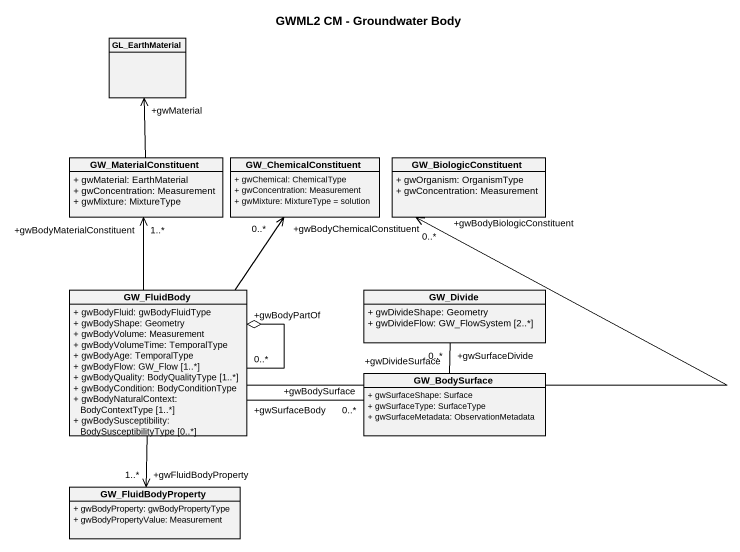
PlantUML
@startuml
title GWML2 CM - Groundwater Body
hide circle
hide empty members
skinparam classAttributeIconSize 0
class GL_EarthMaterial
class GW_MaterialConstituent {
  + gwMaterial: EarthMaterial
  + gwConcentration: Measurement
  + gwMixture: MixtureType
}
class GW_ChemicalConstituent {
  + gwChemical: ChemicalType
  + gwConcentration: Measurement
  + gwMixture: MixtureType = solution
}
class GW_BiologicConstituent {
  + gwOrganism: OrganismType
  + gwConcentration: Measurement
}
class GW_FluidBody {
  + gwBodyFluid: gwBodyFluidType
  + gwBodyShape: Geometry
  + gwBodyVolume: Measurement
  + gwBodyVolumeTime: TemporalType
  + gwBodyAge: TemporalType
  + gwBodyFlow: GW_Flow [1..*]
  + gwBodyQuality: BodyQualityType [1..*]
  + gwBodyCondition: BodyConditionType
  + gwBodyNaturalContext: BodyContextType [1..*]
  + gwBodySusceptibility: BodySusceptibilityType [0..*]
}
class GW_Divide {
  + gwDivideShape: Geometry
  + gwDivideFlow: GW_FlowSystem [2..*]
}
class GW_BodySurface {
  + gwSurfaceShape: Surface
  + gwSurfaceType: SurfaceType
  + gwSurfaceMetadata: ObservationMetadata
}
class GW_FluidBodyProperty {
  + gwBodyProperty: gwBodyPropertyType
  + gwBodyPropertyValue: Measurement
}
GW_MaterialConstituent -up-> "+gwMaterial" GL_EarthMaterial
GW_FluidBody -up-> "+gwBodyMaterialConstituent\n1..*" GW_MaterialConstituent
GW_FluidBody -up-> "+gwBodyChemicalConstituent\n0..*" GW_ChemicalConstituent
GW_FluidBody -right-> "+gwBodyBiologicConstituent\n0..*" GW_BiologicConstituent
GW_FluidBody "0..*" --o "+gwBodyPartOf" GW_FluidBody
GW_FluidBody --> "+gwFluidBodyProperty\n1..*" GW_FluidBodyProperty
GW_Divide "+gwSurfaceDivide\n0..*" -- "+gwDivideSurface" GW_BodySurface
GW_BodySurface "+gwBodySurface\n0..*" -left- "+gwSurfaceBody" GW_FluidBody
@enduml
